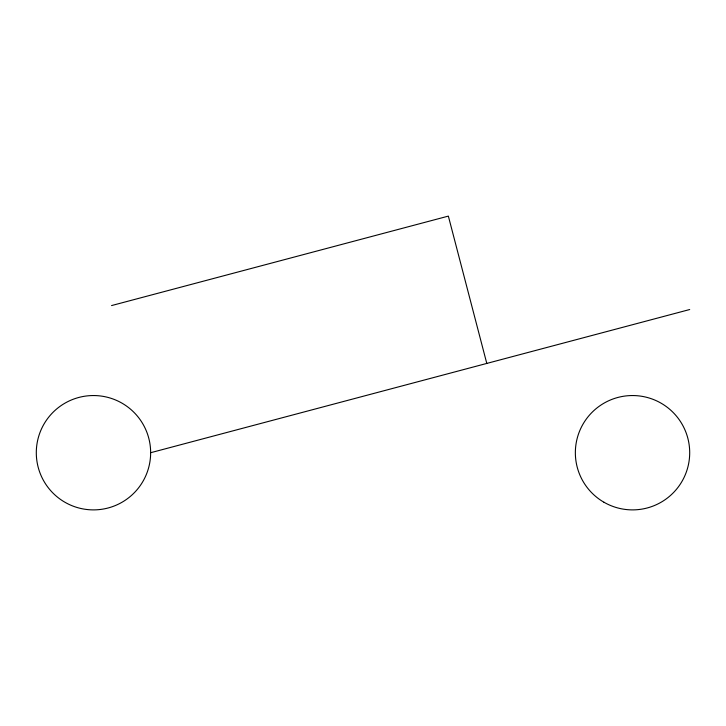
<?xml version="1.0" encoding="UTF-8"?>
<svg xmlns="http://www.w3.org/2000/svg" width="726" height="726" viewBox="0 0 726 726"><rect width="100%" height="100%" fill="white"/><g stroke="black" fill="none" stroke-linecap="round" stroke-linejoin="round"><path stroke-width="1.09" d="M111.559 305.573L448.359 216.112L486.792 363.427M150.645 452.715A57.172 57.172 0 0 0 64.886 403.202A57.172 57.172 0 0 0 64.886 502.229A57.172 57.172 0 0 0 150.645 452.715L689.7 309.53M603.941 502.229A57.172 57.172 0 0 0 689.7 452.715A57.172 57.172 0 0 0 603.941 403.202A57.172 57.172 0 0 0 603.941 502.229"/></g></svg>
